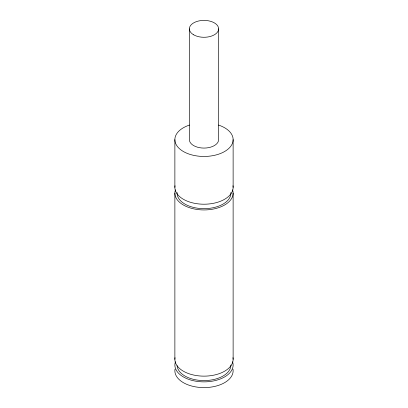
<?xml version="1.0" encoding="UTF-8"?>
<svg xmlns="http://www.w3.org/2000/svg" width="408" height="408" viewBox="0 0 408 408"><rect width="100%" height="100%" fill="white"/><g stroke="black" fill="none" stroke-linecap="round" stroke-linejoin="round"><path stroke-width="0.61" d="M233.126 139.638L233.126 187.394M233.126 193.127L233.126 359.32M218.622 28.84L218.622 139.638A14.622 8.441 0 0 1 204 148.079A14.622 8.441 0 0 1 189.378 139.638L189.378 28.84M174.874 139.638L174.874 187.394M174.874 193.127L174.874 359.32M232.988 369.138A29.126 16.815 0 0 1 204 387.6A29.126 16.815 0 0 1 175.012 369.138M232.565 361.769A29.126 16.815 0 0 1 204 381.868A29.126 16.815 0 0 1 175.435 361.769M230.908 365.027A26.908 15.535 0 0 1 204.541 380.582A26.908 15.535 0 0 1 177.113 365.655M232.988 357.678A29.126 16.815 0 0 1 204 376.14A29.126 16.815 0 0 1 175.012 357.678M232.565 189.842A29.126 16.815 0 0 1 204 209.941A29.126 16.815 0 0 1 175.435 189.842M230.887 192.525A26.908 15.535 0 0 1 204.036 208.661A26.908 15.535 0 0 1 177.113 192.571M232.988 185.752A29.126 16.815 0 0 1 204 204.214A29.126 16.815 0 0 1 175.012 185.752M218.566 125.072A29.126 16.815 0 0 1 226.312 150.45A29.126 16.815 0 0 1 181.688 150.45A29.126 16.815 0 0 1 189.434 125.072M193.662 34.813A14.622 8.441 0 0 0 218.122 31.028A14.622 8.441 0 0 0 200.216 20.686A14.622 8.441 0 0 0 193.662 34.813"/></g></svg>
